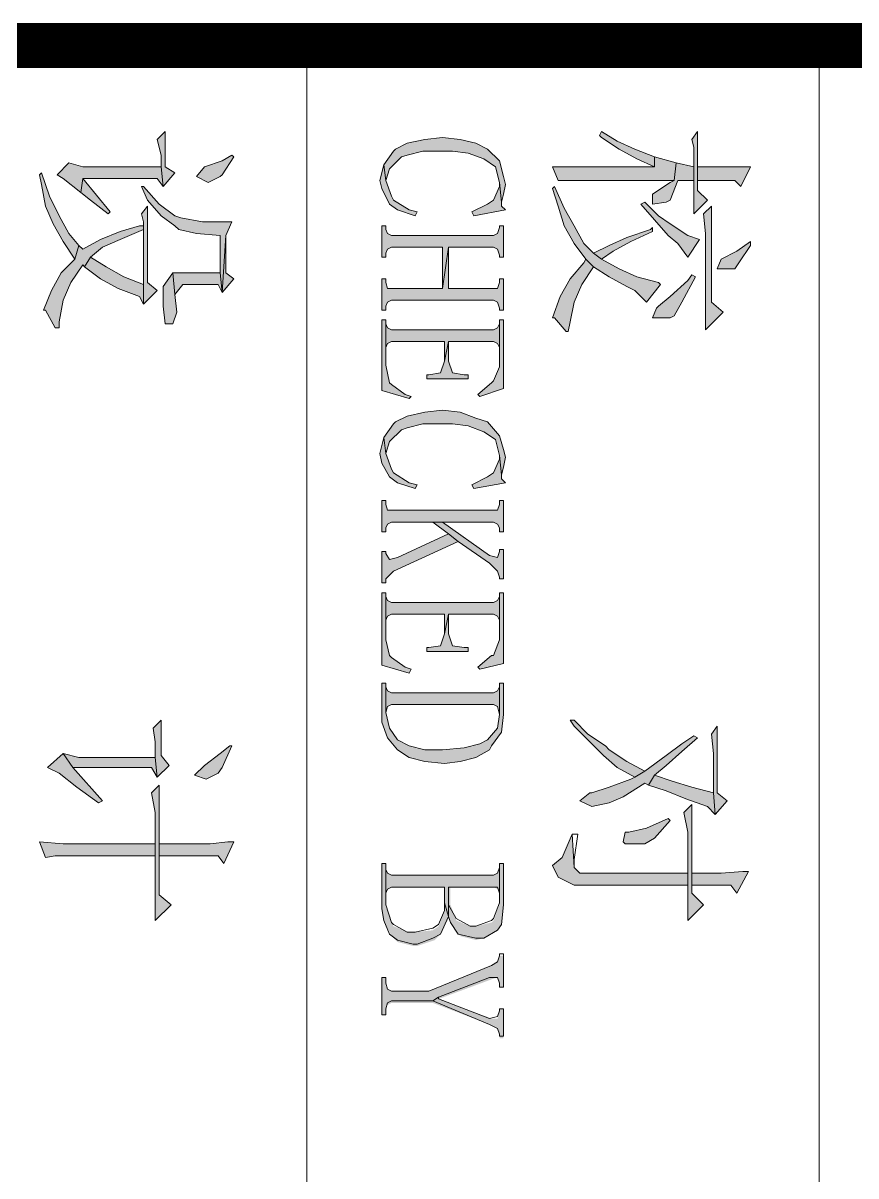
# Model space of a CAD drawing. Header units: millimetres. Extents: x 53009415 to 54059915, y 20499171 to 20796171.
# Drawn here: x 53892701 to 53899202, y 20525350 to 20534346 of the extents above; entities that cross this region are included whole.
import ezdxf

# ---------------------------------------------------------------- set-up
doc = ezdxf.new("R2010")
doc.units = ezdxf.units.MM
doc.header["$LTSCALE"] = 1000
doc.layers.add('PUB_TITLE', color=7, linetype='Continuous', lineweight=20)

# ---------------------------------------------------------------- blocks, each defined once
blk = doc.blocks.new('2015AACI_TQ_A2')
at = {"layer": 'PUB_TITLE'}
h = blk.add_hatch(color=256, dxfattribs=at)
h.dxf.hatch_style = 1
h.paths.add_polyline_path([(-5758.6, 8625.5), (-5773.9, 8610.2), (-5789.2, 8610.2), (-5810.7, 8610.2), (-5865.8, 8610.2), (-5853.5, 8601), (-5841.3, 8604), (-5810.7, 8604), (-5789.2, 8604), (-5737.1, 8604)])
h.paths.add_polyline_path([(-5789.2, 8668.4), (-5780, 8677.5), (-5810.7, 8692.9), (-5810.7, 8674.5), (-5810.7, 8640.8), (-5810.7, 8610.2), (-5789.2, 8610.2)])
h.paths.add_polyline_path([(-5789.2, 8604), (-5810.7, 8604), (-5816.8, 8576.5), (-5789.2, 8573.4), (-5786.2, 8567.3), (-5767.8, 8539.7), (-5752.5, 8539.7), (-5755.5, 8561.2), (-5758.6, 8567.3), (-5789.2, 8579.5)])
h.paths.add_polyline_path([(-5789.2, 8573.4), (-5816.8, 8576.5), (-5826, 8542.8), (-5810.7, 8542.8), (-5810.7, 8509.1), (-5810.7, 8478.5), (-5810.7, 8444.8), (-5810.7, 8414.1), (-5810.7, 8383.5), (-5789.2, 8392.7), (-5789.2, 8429.5), (-5789.2, 8454)])
h.paths.add_polyline_path([(-5810.7, 8542.8), (-5826, 8542.8), (-5838.2, 8512.2), (-5850.5, 8484.6), (-5865.8, 8460.1), (-5859.7, 8457), (-5856.6, 8460.1), (-5838.2, 8487.6), (-5822.9, 8515.2)])
h.paths.add_polyline_path([(-5669.8, 8594.8), (-5697.3, 8613.2), (-5703.5, 8594.8), (-5721.8, 8567.3), (-5734.1, 8548.9), (-5755.5, 8527.5), (-5752.5, 8521.3), (-5728, 8542.8), (-5703.5, 8564.2), (-5691.2, 8579.5)])
h.paths.add_polyline_path([(-5651.4, 8668.4), (-5660.6, 8674.5), (-5688.1, 8692.9), (-5694.3, 8692.9), (-5679, 8671.4), (-5666.7, 8646.9), (-5651.4, 8640.8)])
h.paths.add_polyline_path([(-5584, 8650), (-5599.3, 8631.6), (-5749.4, 8631.6), (-5737.1, 8619.3), (-5706.5, 8622.4), (-5556.4, 8622.4)])
h.paths.add_polyline_path([(-5599.3, 8585.7), (-5639.1, 8607.1), (-5642.2, 8601), (-5633, 8594.8), (-5608.5, 8567.3), (-5593.2, 8548.9), (-5590.1, 8545.8), (-5574.8, 8539.7), (-5574.8, 8567.3), (-5577.9, 8573.4)])
h.paths.add_polyline_path([(-5599.3, 8530.5), (-5626.9, 8552), (-5630, 8548.9), (-5639.1, 8515.2), (-5651.4, 8487.6), (-5666.7, 8460.1), (-5675.9, 8447.8), (-5691.2, 8432.5), (-5718.8, 8417.2), (-5746.3, 8401.9), (-5780, 8386.6), (-5777, 8383.5), (-5749.4, 8392.7), (-5718.8, 8401.9), (-5691.2, 8417.2), (-5666.7, 8435.6), (-5654.5, 8447.8), (-5639.1, 8472.3), (-5623.8, 8499.9), (-5617.7, 8512.2)])
h.paths.add_polyline_path([(-5694.3, 8506), (-5709.6, 8539.7), (-5715.7, 8539.7), (-5712.6, 8536.7), (-5700.4, 8499.9), (-5688.1, 8472.3), (-5675.9, 8447.8), (-5666.7, 8460.1), (-5679, 8478.5)], flags=17)
h.paths.add_polyline_path([(-5626.9, 8429.5), (-5654.5, 8447.8), (-5666.7, 8435.6), (-5660.6, 8432.5), (-5636.1, 8411.1), (-5608.5, 8395.8), (-5574.8, 8383.5), (-5574.8, 8386.6), (-5553.4, 8405), (-5553.4, 8408), (-5568.7, 8411.1), (-5599.3, 8417.2)])
h = blk.add_hatch(color=256, dxfattribs=at)
h.dxf.hatch_style = 1
h.paths.add_polyline_path([(-4821.4, 8656.1), (-4833.6, 8640.8), (-4937.8, 8640.8), (-4925.5, 8631.6), (-4894.9, 8634.7), (-4833.6, 8634.7), (-4799.9, 8637.7)])
h.paths.add_polyline_path([(-4812.2, 8625.5), (-4799.9, 8637.7), (-4833.6, 8634.7), (-4842.8, 8601), (-4852, 8570.3), (-4861.2, 8542.8), (-4845.9, 8533.6), (-4836.7, 8561.2), (-4824.4, 8591.8)])
h.paths.add_polyline_path([(-4876.5, 8561.2), (-4898, 8585.7), (-4919.4, 8610.2), (-4922.5, 8604), (-4910.2, 8585.7), (-4891.8, 8561.2), (-4867.3, 8527.5), (-4858.1, 8512.2), (-4855.1, 8506), (-4842.8, 8472.3), (-4833.6, 8444.8), (-4833.6, 8441.7), (-4821.4, 8426.4), (-4812.2, 8444.8), (-4818.3, 8472.3), (-4827.5, 8493.8), (-4848.9, 8527.5), (-4845.9, 8533.6), (-4861.2, 8542.8)])
h.paths.add_polyline_path([(-4867.3, 8527.5), (-4882.6, 8499.9), (-4901, 8472.3), (-4907.1, 8466.2), (-4925.5, 8438.6), (-4947, 8417.2), (-4947, 8411.1), (-4937.8, 8417.2), (-4913.3, 8441.7), (-4891.8, 8463.1), (-4873.5, 8484.6), (-4858.1, 8512.2)])
h.paths.add_polyline_path([(-4659.1, 8619.3), (-4677.4, 8601), (-4689.7, 8601), (-4708.1, 8601), (-4815.3, 8601), (-4803, 8588.7), (-4772.4, 8594.8), (-4708.1, 8594.8), (-4689.7, 8594.8), (-4634.6, 8594.8)])
h.paths.add_polyline_path([(-4689.7, 8662.2), (-4677.4, 8671.4), (-4711.1, 8689.8), (-4711.1, 8680.6), (-4708.1, 8646.9), (-4708.1, 8601), (-4689.7, 8601)])
h.paths.add_polyline_path([(-4689.7, 8594.8), (-4708.1, 8594.8), (-4708.1, 8426.4), (-4717.3, 8417.2), (-4769.3, 8414.1), (-4732.6, 8398.8), (-4720.3, 8383.5), (-4701.9, 8392.7), (-4689.7, 8417.2)])
h.paths.add_polyline_path([(-4763.2, 8542.8), (-4790.8, 8567.3), (-4793.8, 8564.2), (-4778.5, 8530.5), (-4772.4, 8503), (-4772.4, 8496.8), (-4757.1, 8493.8), (-4754, 8496.8), (-4754, 8527.5)])
h = blk.add_hatch(color=256, dxfattribs=at)
h.dxf.hatch_style = 1
h.paths.add_polyline_path([(-5743.3, 8310), (-5749.4, 8303.9), (-5755.5, 8303.9), (-5786.2, 8300.8), (-5780, 8300.8), (-5758.6, 8291.6), (-5752.5, 8282.4), (-5740.2, 8257.9), (-5734.1, 8261)])
h.paths.add_polyline_path([(-5755.5, 8303.9), (-5767.8, 8306.9), (-5783.1, 8310), (-5795.3, 8306.9), (-5819.8, 8300.8), (-5838.2, 8282.4), (-5847.4, 8264.1), (-5853.5, 8239.6), (-5856.6, 8212), (-5853.5, 8184.4), (-5847.4, 8156.9), (-5838.2, 8138.5), (-5835.2, 8135.4), (-5813.7, 8120.1), (-5789.2, 8123.2), (-5807.6, 8129.3), (-5826, 8147.7), (-5829, 8156.9), (-5835.2, 8181.4), (-5835.2, 8212), (-5835.2, 8227.3), (-5832.1, 8251.8), (-5822.9, 8276.3), (-5810.7, 8294.7), (-5786.2, 8300.8)])
h.paths.add_polyline_path([(-5743.3, 8141.6), (-5734.1, 8169.1), (-5740.2, 8172.2), (-5743.3, 8159.9), (-5758.6, 8135.4), (-5764.7, 8132.4), (-5789.2, 8123.2), (-5813.7, 8120.1), (-5789.2, 8114), (-5777, 8117.1), (-5752.5, 8129.3)])
h.paths.add_polyline_path([(-5685.1, 8212), (-5620.8, 8212), (-5685.1, 8221.2), (-5685.1, 8291.6), (-5682, 8297.8), (-5672.8, 8300.8), (-5669.8, 8300.8), (-5669.8, 8306.9), (-5718.8, 8306.9), (-5718.8, 8300.8), (-5715.7, 8300.8), (-5706.5, 8297.8), (-5703.5, 8291.6), (-5703.5, 8132.4), (-5706.5, 8126.2), (-5712.6, 8123.2), (-5718.8, 8123.2), (-5718.8, 8117.1), (-5669.8, 8117.1), (-5669.8, 8123.2), (-5675.9, 8123.2), (-5682, 8126.2), (-5685.1, 8132.4)])
h.paths.add_polyline_path([(-5602.4, 8291.6), (-5599.3, 8297.8), (-5590.1, 8300.8), (-5587.1, 8300.8), (-5587.1, 8306.9), (-5636.1, 8306.9), (-5636.1, 8300.8), (-5630, 8300.8), (-5620.8, 8297.8), (-5620.8, 8291.6), (-5620.8, 8221.2), (-5685.1, 8221.2), (-5620.8, 8212), (-5620.8, 8132.4), (-5620.8, 8126.2), (-5630, 8123.2), (-5636.1, 8123.2), (-5636.1, 8117.1), (-5587.1, 8117.1), (-5587.1, 8123.2), (-5593.2, 8123.2), (-5599.3, 8126.2), (-5602.4, 8132.4)])
h.paths.add_polyline_path([(-5538.1, 8215.1), (-5507.4, 8215.1), (-5538.1, 8221.2), (-5538.1, 8291.6), (-5535, 8297.8), (-5528.9, 8300.8), (-5565.6, 8300.8), (-5559.5, 8297.8), (-5556.4, 8291.6), (-5556.4, 8132.4), (-5559.5, 8126.2), (-5565.6, 8123.2), (-5528.9, 8123.2), (-5535, 8126.2), (-5538.1, 8132.4)])
h.paths.add_polyline_path([(-5479.9, 8251.8), (-5486, 8251.8), (-5486, 8245.7), (-5489.1, 8227.3), (-5507.4, 8221.2), (-5538.1, 8221.2), (-5507.4, 8215.1), (-5489.1, 8208.9), (-5486, 8190.6), (-5486, 8187.5), (-5479.9, 8187.5)])
h.paths.add_polyline_path([(-5464.6, 8306.9), (-5571.8, 8306.9), (-5571.8, 8300.8), (-5565.6, 8300.8), (-5498.3, 8300.8), (-5476.8, 8291.6), (-5473.8, 8288.6), (-5455.4, 8267.1), (-5452.3, 8270.2)])
h.paths.add_polyline_path([(-5449.2, 8159.9), (-5452.3, 8163), (-5455.4, 8153.8), (-5470.7, 8132.4), (-5473.8, 8129.3), (-5501.3, 8123.2), (-5528.9, 8123.2), (-5565.6, 8123.2), (-5571.8, 8123.2), (-5571.8, 8117.1), (-5461.5, 8117.1)])
h.paths.add_polyline_path([(-5409.4, 8212), (-5409.4, 8227.3), (-5406.4, 8251.8), (-5397.2, 8276.3), (-5384.9, 8294.7), (-5360.4, 8300.8), (-5329.8, 8303.9), (-5342.1, 8306.9), (-5357.4, 8310), (-5369.6, 8306.9), (-5391.1, 8300.8), (-5412.5, 8282.4), (-5418.6, 8264.1), (-5427.8, 8239.6), (-5430.9, 8212), (-5427.8, 8184.4), (-5421.7, 8156.9), (-5412.5, 8138.5), (-5409.4, 8135.4), (-5388, 8120.1), (-5363.5, 8123.2), (-5381.9, 8129.3), (-5400.2, 8147.7), (-5403.3, 8156.9), (-5409.4, 8181.4)])
h.paths.add_polyline_path([(-5317.6, 8310), (-5323.7, 8303.9), (-5329.8, 8303.9), (-5360.4, 8300.8), (-5354.3, 8300.8), (-5332.9, 8291.6), (-5326.7, 8282.4), (-5314.5, 8257.9), (-5308.4, 8261)])
h.paths.add_polyline_path([(-5317.6, 8141.6), (-5308.4, 8169.1), (-5314.5, 8172.2), (-5317.6, 8159.9), (-5332.9, 8135.4), (-5339, 8132.4), (-5363.5, 8123.2), (-5388, 8120.1), (-5363.5, 8114), (-5348.2, 8117.1), (-5326.7, 8129.3)])
h.paths.add_polyline_path([(-5256.3, 8291.6), (-5253.2, 8297.8), (-5247.1, 8300.8), (-5241, 8300.8), (-5241, 8306.9), (-5290, 8306.9), (-5290, 8300.8), (-5283.9, 8300.8), (-5274.7, 8297.8), (-5274.7, 8291.6), (-5274.7, 8132.4), (-5274.7, 8126.2), (-5283.9, 8123.2), (-5290, 8123.2), (-5290, 8117.1), (-5241, 8117.1), (-5241, 8123.2), (-5247.1, 8123.2), (-5253.2, 8126.2), (-5256.3, 8132.4), (-5256.3, 8196.7), (-5256.3, 8212)])
h.paths.add_polyline_path([(-5225.7, 8236.5), (-5192, 8285.5), (-5179.7, 8297.8), (-5170.5, 8300.8), (-5167.5, 8300.8), (-5167.5, 8306.9), (-5213.4, 8306.9), (-5213.4, 8300.8), (-5210.4, 8300.8), (-5201.2, 8297.8), (-5204.2, 8285.5), (-5256.3, 8212), (-5256.3, 8196.7), (-5237.9, 8221.2)])
h.paths.add_polyline_path([(-5225.7, 8236.5), (-5237.9, 8221.2), (-5201.2, 8141.6), (-5198.1, 8129.3), (-5207.3, 8123.2), (-5210.4, 8123.2), (-5210.4, 8117.1), (-5161.4, 8117.1), (-5161.4, 8123.2), (-5167.5, 8123.2), (-5170.5, 8126.2), (-5179.7, 8135.4)])
h.paths.add_polyline_path([(-5112.3, 8291.6), (-5109.3, 8297.8), (-5103.2, 8300.8), (-5139.9, 8300.8), (-5133.8, 8297.8), (-5130.7, 8291.6), (-5130.7, 8132.4), (-5133.8, 8126.2), (-5139.9, 8123.2), (-5103.2, 8123.2), (-5109.3, 8126.2), (-5112.3, 8132.4), (-5112.3, 8215.1), (-5081.7, 8215.1), (-5112.3, 8221.2)])
h.paths.add_polyline_path([(-5035.8, 8306.9), (-5146, 8306.9), (-5146, 8300.8), (-5139.9, 8300.8), (-5072.5, 8300.8), (-5048, 8291.6), (-5048, 8288.6), (-5029.7, 8267.1), (-5026.6, 8270.2)])
h.paths.add_polyline_path([(-5054.2, 8251.8), (-5060.3, 8251.8), (-5060.3, 8245.7), (-5063.3, 8227.3), (-5081.7, 8221.2), (-5112.3, 8221.2), (-5081.7, 8215.1), (-5063.3, 8208.9), (-5060.3, 8190.6), (-5060.3, 8187.5), (-5054.2, 8187.5)])
h.paths.add_polyline_path([(-5020.5, 8159.9), (-5026.6, 8163), (-5029.7, 8153.8), (-5045, 8132.4), (-5048, 8129.3), (-5072.5, 8123.2), (-5103.2, 8123.2), (-5139.9, 8123.2), (-5146, 8123.2), (-5146, 8117.1), (-5032.7, 8117.1)])
h = blk.add_hatch(color=256, dxfattribs=at)
h.dxf.hatch_style = 1
h.paths.add_polyline_path([(-4971.5, 8291.6), (-4968.4, 8297.8), (-4956.1, 8300.8), (-4999, 8300.8), (-4992.9, 8297.8), (-4989.8, 8291.6), (-4989.8, 8132.4), (-4992.9, 8126.2), (-4999, 8123.2), (-4959.2, 8123.2), (-4968.4, 8126.2), (-4971.5, 8132.4)], flags=17)
h.paths.add_polyline_path([(-4882.6, 8239.6), (-4888.8, 8264.1), (-4901, 8285.5), (-4907.1, 8288.6), (-4928.6, 8303.9), (-4956.1, 8306.9), (-5005.1, 8306.9), (-5005.1, 8300.8), (-4999, 8300.8), (-4956.1, 8300.8), (-4934.7, 8297.8), (-4916.3, 8282.4), (-4910.2, 8270.2), (-4904.1, 8245.7), (-4901, 8212), (-4901, 8184.4), (-4907.1, 8159.9), (-4916.3, 8141.6), (-4934.7, 8129.3), (-4959.2, 8123.2), (-4999, 8123.2), (-5005.1, 8123.2), (-5005.1, 8117.1), (-4959.2, 8117.1), (-4943.9, 8117.1), (-4919.4, 8126.2), (-4901, 8141.6), (-4888.8, 8159.9), (-4882.6, 8184.4), (-4879.6, 8215.1)])
h = blk.add_hatch(color=256, dxfattribs=at)
h.dxf.hatch_style = 1
h.paths.add_polyline_path([(-4686.6, 8215.1), (-4662.1, 8215.1), (-4637.6, 8221.2), (-4686.6, 8224.3), (-4686.6, 8291.7), (-4683.6, 8297.8), (-4677.4, 8300.9), (-4714.2, 8300.9), (-4708.1, 8297.8), (-4705, 8291.7), (-4705, 8132.4), (-4708.1, 8126.3), (-4714.2, 8123.2), (-4677.4, 8123.2), (-4683.6, 8126.3), (-4686.6, 8132.4)])
h.paths.add_polyline_path([(-4603.9, 8264.1), (-4607, 8276.4), (-4619.2, 8297.8), (-4628.4, 8303.9), (-4659.1, 8307), (-4723.4, 8307), (-4723.4, 8300.9), (-4714.2, 8300.9), (-4662.1, 8300.9), (-4659.1, 8300.9), (-4634.6, 8291.7), (-4631.5, 8288.6), (-4625.4, 8264.1), (-4625.4, 8254.9), (-4634.6, 8233.5), (-4659.1, 8224.3), (-4686.6, 8224.3), (-4637.6, 8221.2), (-4631.5, 8224.3), (-4610.1, 8239.6)])
h.paths.add_polyline_path([(-4603.9, 8199.8), (-4613.1, 8209), (-4637.6, 8221.2), (-4662.1, 8215.1), (-4649.9, 8215.1), (-4625.4, 8205.9), (-4619.2, 8196.7), (-4616.2, 8169.2), (-4616.2, 8160), (-4625.4, 8135.5), (-4631.5, 8132.4), (-4656, 8123.2), (-4677.4, 8123.2), (-4714.2, 8123.2), (-4723.4, 8123.2), (-4723.4, 8117.1), (-4652.9, 8117.1), (-4634.6, 8120.2), (-4610.1, 8132.4), (-4600.9, 8141.6), (-4594.7, 8166.1), (-4594.7, 8172.2)])
h.paths.add_polyline_path([(-4542.7, 8288.6), (-4545.7, 8297.8), (-4536.5, 8300.9), (-4530.4, 8300.9), (-4530.4, 8307), (-4579.4, 8307), (-4579.4, 8300.9), (-4576.4, 8300.9), (-4570.2, 8297.8), (-4564.1, 8288.6), (-4524.3, 8190.6), (-4524.3, 8132.4), (-4527.4, 8126.3), (-4533.5, 8123.2), (-4545.7, 8123.2), (-4545.7, 8117.1), (-4487.5, 8117.1), (-4487.5, 8123.2), (-4496.7, 8123.2), (-4502.9, 8126.3), (-4505.9, 8132.4), (-4505.9, 8196.7), (-4512, 8205.9)])
h.paths.add_polyline_path([(-4472.2, 8285.6), (-4466.1, 8297.8), (-4453.9, 8300.9), (-4450.8, 8300.9), (-4450.8, 8307), (-4496.7, 8307), (-4496.7, 8300.9), (-4493.7, 8300.9), (-4481.4, 8297.8), (-4481.4, 8288.6), (-4512, 8205.9), (-4505.9, 8196.7)])
h = blk.add_hatch(color=256, dxfattribs=at)
h.dxf.hatch_style = 1
h.paths.add_polyline_path([(-5795.3, 7864.7), (-5798.4, 7867.7), (-5826, 7886.1), (-5829, 7883), (-5819.8, 7867.7), (-5810.7, 7840.2), (-5795.3, 7827.9), (-5786.2, 7846.3)])
h.paths.add_polyline_path([(-5801.5, 7794.2), (-5810.7, 7778.9), (-5865.8, 7778.9), (-5853.5, 7766.7), (-5829, 7772.8), (-5810.7, 7772.8), (-5780, 7775.8)])
h.paths.add_polyline_path([(-5792.3, 7766.7), (-5780, 7775.8), (-5810.7, 7772.8), (-5810.7, 7650.3), (-5816.8, 7628.8), (-5798.4, 7610.5), (-5792.3, 7619.6), (-5770.8, 7647.2), (-5792.3, 7650.3)])
h.paths.add_polyline_path([(-5737.1, 7690.1), (-5740.2, 7693.2), (-5792.3, 7650.3), (-5770.8, 7647.2), (-5758.6, 7662.5)])
h.paths.add_polyline_path([(-5706.5, 7827.9), (-5703.5, 7864.7), (-5645.3, 7864.7), (-5614.6, 7867.7), (-5703.5, 7873.9), (-5724.9, 7883), (-5724.9, 7876.9), (-5724.9, 7846.3), (-5724.9, 7837.1), (-5731, 7803.4), (-5734.1, 7794.2), (-5752.5, 7769.7), (-5780, 7745.2), (-5780, 7742.2), (-5758.6, 7751.3), (-5734.1, 7772.8), (-5718.8, 7794.2), (-5712.6, 7800.4)])
h.paths.add_polyline_path([(-5626.9, 7861.6), (-5614.6, 7867.7), (-5645.3, 7864.7), (-5645.3, 7797.3), (-5645.3, 7791.2), (-5611.6, 7794.2), (-5626.9, 7806.5)])
h.paths.add_polyline_path([(-5636.1, 7886.1), (-5645.3, 7873.9), (-5703.5, 7873.9), (-5614.6, 7867.7)])
h.paths.add_polyline_path([(-5565.6, 7791.2), (-5584, 7797.3), (-5611.6, 7794.2), (-5645.3, 7791.2), (-5623.8, 7775.8), (-5602.4, 7775.8), (-5593.2, 7775.8), (-5565.6, 7778.9)])
h.paths.add_polyline_path([(-5617.7, 7766.7), (-5630, 7751.3), (-5749.4, 7751.3), (-5737.1, 7742.2), (-5724.9, 7745.2), (-5718.8, 7745.2), (-5712.6, 7745.2), (-5626.9, 7745.2), (-5596.3, 7745.2)])
h.paths.add_polyline_path([(-5608.5, 7739.1), (-5596.3, 7745.2), (-5626.9, 7745.2), (-5639.1, 7714.6), (-5654.5, 7687), (-5669.8, 7662.5), (-5654.5, 7653.3), (-5636.1, 7677.8), (-5620.8, 7705.4)], flags=17)
h.paths.add_polyline_path([(-5697.3, 7708.5), (-5712.6, 7745.2), (-5718.8, 7745.2), (-5718.8, 7739.1), (-5709.6, 7708.5), (-5697.3, 7677.8), (-5682, 7650.3), (-5688.1, 7644.1), (-5666.7, 7638), (-5645.3, 7616.6), (-5617.7, 7601.3), (-5587.1, 7589), (-5587.1, 7592.1), (-5559.5, 7607.4), (-5559.5, 7613.5), (-5568.7, 7613.5), (-5602.4, 7619.6), (-5630, 7631.9), (-5657.5, 7650.3), (-5654.5, 7653.3), (-5669.8, 7662.5), (-5685.1, 7680.9)])
h.paths.add_polyline_path([(-5666.7, 7638), (-5688.1, 7644.1), (-5706.5, 7628.8), (-5734.1, 7613.5), (-5764.7, 7598.2), (-5801.5, 7586), (-5798.4, 7582.9), (-5783.1, 7586), (-5749.4, 7592.1), (-5721.8, 7604.3), (-5694.3, 7619.6)])
h = blk.add_hatch(color=256, dxfattribs=at)
h.dxf.hatch_style = 1
h.paths.add_polyline_path([(-4864.3, 7861.6), (-4873.5, 7867.7), (-4907.1, 7883), (-4907.1, 7880), (-4894.9, 7864.7), (-4876.5, 7840.2), (-4861.2, 7824.9), (-4855.1, 7843.2)])
h.paths.add_polyline_path([(-4876.5, 7785), (-4891.8, 7772.8), (-4947, 7772.8), (-4934.7, 7760.5), (-4913.3, 7763.6), (-4888.8, 7763.6), (-4858.1, 7766.7)])
h.paths.add_polyline_path([(-4873.5, 7757.5), (-4858.1, 7766.7), (-4888.8, 7763.6), (-4888.8, 7644.1), (-4894.9, 7619.6), (-4873.5, 7635)])
h.paths.add_polyline_path([(-4842.8, 7641.1), (-4818.3, 7674.8), (-4821.4, 7680.9), (-4873.5, 7635), (-4894.9, 7619.6), (-4873.5, 7595.1), (-4864.3, 7613.5)])
h.paths.add_polyline_path([(-4659.1, 7788.1), (-4674.4, 7769.7), (-4735.6, 7769.7), (-4754, 7769.7), (-4845.9, 7769.7), (-4833.6, 7757.5), (-4803, 7763.6), (-4754, 7763.6), (-4735.6, 7763.6), (-4634.6, 7763.6)])
h.paths.add_polyline_path([(-4735.6, 7861.6), (-4723.4, 7870.8), (-4757.1, 7886.1), (-4757.1, 7876.9), (-4754, 7849.4), (-4754, 7815.7), (-4754, 7769.7), (-4735.6, 7769.7)])
h.paths.add_polyline_path([(-4735.6, 7763.6), (-4754, 7763.6), (-4754, 7644.1), (-4754, 7619.6), (-4757.1, 7582.9), (-4732.6, 7592.1), (-4735.6, 7607.4), (-4735.6, 7641.1)])
for p, q in [((-6000, 8800), (0, 8800)), ((-6000, 8000), (0, 8000))]:
    blk.add_line(p, q, dxfattribs=at)
at = {"layer": 'PUB_TITLE', "const_width": 70}
blk.add_lwpolyline([(-6000, 40000), (-6000, 0)], dxfattribs=at)
at = {"layer": 'PUB_TITLE'}
blk.add_lwpolyline([(-6000, 0), (0, 0), (0, 40000), (-6000, 40000)], close=True, dxfattribs=at)
at = {"layer": 'PUB_TITLE', "lineweight": 0}
for points in [[(-5810.7, 8692.9), (-5810.7, 8674.5), (-5810.7, 8640.8), (-5810.7, 8610.2), (-5789.2, 8610.2), (-5789.2, 8668.4), (-5780, 8677.5)], [(-5688.1, 8692.9), (-5694.3, 8692.9), (-5679, 8671.4), (-5666.7, 8646.9), (-5651.4, 8640.8), (-5651.4, 8668.4), (-5660.6, 8674.5)], [(-4711.1, 8689.8), (-4711.1, 8680.6), (-4708.1, 8646.9), (-4708.1, 8601), (-4689.7, 8601), (-4689.7, 8662.2), (-4677.4, 8671.4)], [(-4821.4, 8656.1), (-4833.6, 8640.8), (-4937.8, 8640.8), (-4925.5, 8631.6), (-4925.5, 8631.6), (-4894.9, 8634.7), (-4833.6, 8634.7), (-4799.9, 8637.7)], [(-5584, 8650), (-5599.3, 8631.6), (-5749.4, 8631.6), (-5737.1, 8619.3), (-5737.1, 8619.3), (-5706.5, 8622.4), (-5556.4, 8622.4)], [(-4799.9, 8637.7), (-4833.6, 8634.7), (-4842.8, 8601), (-4852, 8570.3), (-4861.2, 8542.8), (-4845.9, 8533.6), (-4836.7, 8561.2), (-4824.4, 8591.8), (-4812.2, 8625.5)], [(-5758.6, 8625.5), (-5773.9, 8610.2), (-5789.2, 8610.2), (-5810.7, 8610.2), (-5865.8, 8610.2), (-5853.5, 8601), (-5841.3, 8604), (-5810.7, 8604), (-5789.2, 8604), (-5737.1, 8604)], [(-4659.1, 8619.3), (-4677.4, 8601), (-4689.7, 8601), (-4708.1, 8601), (-4815.3, 8601), (-4803, 8588.7), (-4803, 8588.7), (-4772.4, 8594.8), (-4708.1, 8594.8), (-4689.7, 8594.8), (-4634.6, 8594.8)], [(-5789.2, 8604), (-5810.7, 8604), (-5816.8, 8576.5), (-5789.2, 8573.4), (-5786.2, 8567.3), (-5767.8, 8539.7), (-5752.5, 8539.7), (-5755.5, 8561.2), (-5758.6, 8567.3), (-5789.2, 8579.5)], [(-5697.3, 8613.2), (-5703.5, 8594.8), (-5721.8, 8567.3), (-5734.1, 8548.9), (-5755.5, 8527.5), (-5752.5, 8521.3), (-5752.5, 8521.3), (-5728, 8542.8), (-5703.5, 8564.2), (-5691.2, 8579.5), (-5669.8, 8594.8)], [(-5639.1, 8607.1), (-5642.2, 8601), (-5633, 8594.8), (-5608.5, 8567.3), (-5593.2, 8548.9), (-5590.1, 8545.8), (-5574.8, 8539.7), (-5574.8, 8567.3), (-5577.9, 8573.4), (-5599.3, 8585.7)], [(-4919.4, 8610.2), (-4922.5, 8604), (-4910.2, 8585.7), (-4891.8, 8561.2), (-4867.3, 8527.5), (-4867.3, 8527.5), (-4858.1, 8512.2), (-4855.1, 8506), (-4842.8, 8472.3), (-4833.6, 8444.8), (-4833.6, 8441.7), (-4821.4, 8426.4), (-4812.2, 8444.8), (-4818.3, 8472.3), (-4827.5, 8493.8), (-4848.9, 8527.5), (-4845.9, 8533.6), (-4861.2, 8542.8), (-4876.5, 8561.2), (-4898, 8585.7)], [(-4689.7, 8594.8), (-4708.1, 8594.8), (-4708.1, 8426.4), (-4717.3, 8417.2), (-4769.3, 8414.1), (-4732.6, 8398.8), (-4720.3, 8383.5), (-4701.9, 8392.7), (-4689.7, 8417.2)], [(-5816.8, 8576.5), (-5826, 8542.8), (-5810.7, 8542.8), (-5810.7, 8509.1), (-5810.7, 8478.5), (-5810.7, 8444.8), (-5810.7, 8414.1), (-5810.7, 8383.5), (-5789.2, 8392.7), (-5789.2, 8429.5), (-5789.2, 8454), (-5789.2, 8573.4)], [(-4790.8, 8567.3), (-4793.8, 8564.2), (-4793.8, 8564.2), (-4778.5, 8530.5), (-4772.4, 8503), (-4772.4, 8496.8), (-4757.1, 8493.8), (-4754, 8496.8), (-4754, 8527.5), (-4763.2, 8542.8)], [(-5626.9, 8552), (-5630, 8548.9), (-5639.1, 8515.2), (-5651.4, 8487.6), (-5666.7, 8460.1), (-5675.9, 8447.8), (-5691.2, 8432.5), (-5718.8, 8417.2), (-5746.3, 8401.9), (-5780, 8386.6), (-5777, 8383.5), (-5749.4, 8392.7), (-5718.8, 8401.9), (-5691.2, 8417.2), (-5666.7, 8435.6), (-5654.5, 8447.8), (-5639.1, 8472.3), (-5623.8, 8499.9), (-5617.7, 8512.2), (-5599.3, 8530.5)], [(-5826, 8542.8), (-5838.2, 8512.2), (-5850.5, 8484.6), (-5865.8, 8460.1), (-5859.7, 8457), (-5856.6, 8460.1), (-5838.2, 8487.6), (-5822.9, 8515.2), (-5810.7, 8542.8)], [(-5709.6, 8539.7), (-5715.7, 8539.7), (-5712.6, 8536.7), (-5700.4, 8499.9), (-5688.1, 8472.3), (-5675.9, 8447.8), (-5666.7, 8460.1), (-5679, 8478.5), (-5694.3, 8506)], [(-4867.3, 8527.5), (-4882.6, 8499.9), (-4901, 8472.3), (-4907.1, 8466.2), (-4925.5, 8438.6), (-4947, 8417.2), (-4947, 8411.1), (-4937.8, 8417.2), (-4913.3, 8441.7), (-4891.8, 8463.1), (-4873.5, 8484.6), (-4858.1, 8512.2)], [(-5654.5, 8447.8), (-5666.7, 8435.6), (-5660.6, 8432.5), (-5636.1, 8411.1), (-5608.5, 8395.8), (-5574.8, 8383.5), (-5574.8, 8386.6), (-5553.4, 8405), (-5553.4, 8408), (-5568.7, 8411.1), (-5599.3, 8417.2), (-5626.9, 8429.5)], [(-4769.3, 8423.3), (-4769.3, 8414.1), (-4717.3, 8417.2), (-4729.5, 8417.2)], [(-5783.1, 8310), (-5795.3, 8306.9), (-5819.8, 8300.8), (-5838.2, 8282.4), (-5847.4, 8264.1), (-5853.5, 8239.6), (-5856.6, 8212), (-5853.5, 8184.4), (-5847.4, 8156.9), (-5838.2, 8138.5), (-5835.2, 8135.4), (-5813.7, 8120.1), (-5789.2, 8123.2), (-5807.6, 8129.3), (-5826, 8147.7), (-5829, 8156.9), (-5835.2, 8181.4), (-5835.2, 8212), (-5835.2, 8227.3), (-5832.1, 8251.8), (-5822.9, 8276.3), (-5810.7, 8294.7), (-5786.2, 8300.8), (-5755.5, 8303.9), (-5767.8, 8306.9)], [(-5743.3, 8310), (-5749.4, 8303.9), (-5755.5, 8303.9), (-5786.2, 8300.8), (-5780, 8300.8), (-5758.6, 8291.6), (-5752.5, 8282.4), (-5740.2, 8257.9), (-5734.1, 8261)], [(-5669.8, 8306.9), (-5718.8, 8306.9), (-5718.8, 8300.8), (-5715.7, 8300.8), (-5706.5, 8297.8), (-5703.5, 8291.6), (-5703.5, 8132.4), (-5706.5, 8126.2), (-5712.6, 8123.2), (-5718.8, 8123.2), (-5718.8, 8117.1), (-5669.8, 8117.1), (-5669.8, 8123.2), (-5675.9, 8123.2), (-5682, 8126.2), (-5685.1, 8132.4), (-5685.1, 8212), (-5620.8, 8212), (-5685.1, 8221.2), (-5685.1, 8291.6), (-5682, 8297.8), (-5672.8, 8300.8), (-5669.8, 8300.8)], [(-5587.1, 8306.9), (-5636.1, 8306.9), (-5636.1, 8300.8), (-5630, 8300.8), (-5620.8, 8297.8), (-5620.8, 8291.6), (-5620.8, 8221.2), (-5685.1, 8221.2), (-5620.8, 8212), (-5620.8, 8132.4), (-5620.8, 8126.2), (-5630, 8123.2), (-5636.1, 8123.2), (-5636.1, 8117.1), (-5587.1, 8117.1), (-5587.1, 8123.2), (-5593.2, 8123.2), (-5599.3, 8126.2), (-5602.4, 8132.4), (-5602.4, 8291.6), (-5599.3, 8297.8), (-5590.1, 8300.8), (-5587.1, 8300.8)], [(-5464.6, 8306.9), (-5571.8, 8306.9), (-5571.8, 8300.8), (-5565.6, 8300.8), (-5498.3, 8300.8), (-5476.8, 8291.6), (-5473.8, 8288.6), (-5455.4, 8267.1), (-5452.3, 8270.2)], [(-5565.6, 8300.8), (-5559.5, 8297.8), (-5556.4, 8291.6), (-5556.4, 8132.4), (-5559.5, 8126.2), (-5565.6, 8123.2), (-5528.9, 8123.2), (-5535, 8126.2), (-5538.1, 8132.4), (-5538.1, 8215.1), (-5507.4, 8215.1), (-5538.1, 8221.2), (-5538.1, 8291.6), (-5535, 8297.8), (-5528.9, 8300.8), (-5498.3, 8300.8)], [(-5357.4, 8310), (-5369.6, 8306.9), (-5391.1, 8300.8), (-5412.5, 8282.4), (-5418.6, 8264.1), (-5427.8, 8239.6), (-5430.9, 8212), (-5427.8, 8184.4), (-5421.7, 8156.9), (-5412.5, 8138.5), (-5409.4, 8135.4), (-5388, 8120.1), (-5363.5, 8123.2), (-5381.9, 8129.3), (-5400.2, 8147.7), (-5403.3, 8156.9), (-5409.4, 8181.4), (-5409.4, 8212), (-5409.4, 8227.3), (-5406.4, 8251.8), (-5397.2, 8276.3), (-5384.9, 8294.7), (-5360.4, 8300.8), (-5329.8, 8303.9), (-5342.1, 8306.9)], [(-5317.6, 8310), (-5323.7, 8303.9), (-5329.8, 8303.9), (-5360.4, 8300.8), (-5354.3, 8300.8), (-5332.9, 8291.6), (-5326.7, 8282.4), (-5314.5, 8257.9), (-5308.4, 8261)], [(-5241, 8306.9), (-5290, 8306.9), (-5290, 8300.8), (-5283.9, 8300.8), (-5274.7, 8297.8), (-5274.7, 8291.6), (-5274.7, 8132.4), (-5274.7, 8126.2), (-5283.9, 8123.2), (-5290, 8123.2), (-5290, 8117.1), (-5241, 8117.1), (-5241, 8123.2), (-5247.1, 8123.2), (-5253.2, 8126.2), (-5256.3, 8132.4), (-5256.3, 8196.7), (-5256.3, 8212), (-5256.3, 8291.6), (-5253.2, 8297.8), (-5247.1, 8300.8), (-5241, 8300.8)], [(-5167.5, 8306.9), (-5213.4, 8306.9), (-5213.4, 8300.8), (-5210.4, 8300.8), (-5201.2, 8297.8), (-5204.2, 8285.5), (-5256.3, 8212), (-5256.3, 8196.7), (-5237.9, 8221.2), (-5225.7, 8236.5), (-5192, 8285.5), (-5179.7, 8297.8), (-5170.5, 8300.8), (-5167.5, 8300.8)], [(-5035.8, 8306.9), (-5146, 8306.9), (-5146, 8300.8), (-5139.9, 8300.8), (-5072.5, 8300.8), (-5048, 8291.6), (-5048, 8288.6), (-5029.7, 8267.1), (-5026.6, 8270.2)], [(-5139.9, 8300.8), (-5133.8, 8297.8), (-5130.7, 8291.6), (-5130.7, 8132.4), (-5133.8, 8126.2), (-5139.9, 8123.2), (-5103.2, 8123.2), (-5109.3, 8126.2), (-5112.3, 8132.4), (-5112.3, 8215.1), (-5081.7, 8215.1), (-5112.3, 8221.2), (-5112.3, 8291.6), (-5109.3, 8297.8), (-5103.2, 8300.8), (-5072.5, 8300.8)], [(-4956.1, 8306.9), (-5005.1, 8306.9), (-5005.1, 8300.8), (-4999, 8300.8), (-4956.1, 8300.8), (-4934.7, 8297.8), (-4916.3, 8282.4), (-4910.2, 8270.2), (-4904.1, 8245.7), (-4901, 8212), (-4901, 8184.4), (-4907.1, 8159.9), (-4916.3, 8141.6), (-4934.7, 8129.3), (-4959.2, 8123.2), (-4999, 8123.2), (-5005.1, 8123.2), (-5005.1, 8117.1), (-4959.2, 8117.1), (-4943.9, 8117.1), (-4919.4, 8126.2), (-4901, 8141.6), (-4888.8, 8159.9), (-4882.6, 8184.4), (-4879.6, 8215.1), (-4882.6, 8239.6), (-4888.8, 8264.1), (-4901, 8285.5), (-4907.1, 8288.6), (-4928.6, 8303.9)], [(-4999, 8300.8), (-4992.9, 8297.8), (-4989.8, 8291.6), (-4989.8, 8132.4), (-4992.9, 8126.2), (-4999, 8123.2), (-4959.2, 8123.2), (-4968.4, 8126.2), (-4971.5, 8132.4), (-4971.5, 8291.6), (-4968.4, 8297.8), (-4956.1, 8300.8)], [(-4659.1, 8306.9), (-4723.4, 8306.9), (-4723.4, 8300.8), (-4717.3, 8300.8), (-4665.2, 8300.8), (-4662.1, 8300.8), (-4637.6, 8291.6), (-4634.6, 8288.6), (-4625.4, 8264.1), (-4625.4, 8254.9), (-4637.6, 8233.4), (-4659.1, 8221.2), (-4686.6, 8221.2), (-4640.7, 8221.2), (-4631.5, 8224.3), (-4613.1, 8236.5), (-4607, 8264.1), (-4607, 8276.3), (-4619.2, 8297.8), (-4628.4, 8303.9)], [(-4717.3, 8300.8), (-4708.1, 8297.8), (-4705, 8291.6), (-4705, 8132.4), (-4708.1, 8126.2), (-4714.2, 8123.2), (-4677.4, 8123.2), (-4683.6, 8126.2), (-4686.6, 8132.4), (-4686.6, 8215.1), (-4662.1, 8215.1), (-4640.7, 8221.2), (-4686.6, 8221.2), (-4686.6, 8291.6), (-4686.6, 8297.8), (-4677.4, 8300.8), (-4665.2, 8300.8)], [(-4530.4, 8306.9), (-4582.5, 8306.9), (-4582.5, 8300.8), (-4579.4, 8300.8), (-4570.2, 8297.8), (-4564.1, 8288.6), (-4524.3, 8190.6), (-4524.3, 8132.4), (-4527.4, 8126.2), (-4536.5, 8123.2), (-4545.7, 8123.2), (-4545.7, 8117.1), (-4487.5, 8117.1), (-4487.5, 8123.2), (-4496.7, 8123.2), (-4505.9, 8126.2), (-4509, 8132.4), (-4509, 8196.7), (-4515.1, 8205.9), (-4545.7, 8285.5), (-4545.7, 8297.8), (-4536.5, 8300.8), (-4530.4, 8300.8)], [(-4453.9, 8306.9), (-4496.7, 8306.9), (-4496.7, 8300.8), (-4493.7, 8300.8), (-4484.5, 8297.8), (-4481.4, 8285.5), (-4512, 8205.9), (-4515.1, 8205.9), (-4509, 8196.7), (-4472.2, 8285.5), (-4466.1, 8297.8), (-4456.9, 8300.8), (-4453.9, 8300.8)], [(-5479.9, 8251.8), (-5486, 8251.8), (-5486, 8245.7), (-5489.1, 8227.3), (-5507.4, 8221.2), (-5538.1, 8221.2), (-5507.4, 8215.1), (-5489.1, 8208.9), (-5486, 8190.6), (-5486, 8187.5), (-5479.9, 8187.5)], [(-5054.2, 8251.8), (-5060.3, 8251.8), (-5060.3, 8245.7), (-5063.3, 8227.3), (-5081.7, 8221.2), (-5112.3, 8221.2), (-5081.7, 8215.1), (-5063.3, 8208.9), (-5060.3, 8190.6), (-5060.3, 8187.5), (-5054.2, 8187.5)], [(-5225.7, 8236.5), (-5237.9, 8221.2), (-5201.2, 8141.6), (-5198.1, 8129.3), (-5207.3, 8123.2), (-5210.4, 8123.2), (-5210.4, 8117.1), (-5161.4, 8117.1), (-5161.4, 8123.2), (-5167.5, 8123.2), (-5170.5, 8126.2), (-5179.7, 8135.4)], [(-4640.7, 8221.2), (-4662.1, 8215.1), (-4649.9, 8215.1), (-4628.4, 8205.9), (-4622.3, 8196.7), (-4616.2, 8169.1), (-4616.2, 8156.9), (-4628.4, 8135.4), (-4631.5, 8132.4), (-4659.1, 8123.2), (-4677.4, 8123.2), (-4714.2, 8123.2), (-4723.4, 8123.2), (-4723.4, 8117.1), (-4652.9, 8117.1), (-4634.6, 8120.1), (-4613.1, 8129.3), (-4603.9, 8141.6), (-4597.8, 8166.1), (-4597.8, 8172.2), (-4607, 8196.7), (-4613.1, 8208.9)], [(-5740.2, 8172.2), (-5743.3, 8159.9), (-5758.6, 8135.4), (-5764.7, 8132.4), (-5789.2, 8123.2), (-5813.7, 8120.1), (-5789.2, 8114), (-5777, 8117.1), (-5752.5, 8129.3), (-5743.3, 8141.6), (-5734.1, 8169.1)], [(-5314.5, 8172.2), (-5317.6, 8159.9), (-5332.9, 8135.4), (-5339, 8132.4), (-5363.5, 8123.2), (-5388, 8120.1), (-5363.5, 8114), (-5348.2, 8117.1), (-5326.7, 8129.3), (-5317.6, 8141.6), (-5308.4, 8169.1)], [(-5452.3, 8163), (-5455.4, 8153.8), (-5470.7, 8132.4), (-5473.8, 8129.3), (-5501.3, 8123.2), (-5528.9, 8123.2), (-5565.6, 8123.2), (-5571.8, 8123.2), (-5571.8, 8117.1), (-5461.5, 8117.1), (-5449.2, 8159.9)], [(-5026.6, 8163), (-5029.7, 8153.8), (-5045, 8132.4), (-5048, 8129.3), (-5072.5, 8123.2), (-5103.2, 8123.2), (-5139.9, 8123.2), (-5146, 8123.2), (-5146, 8117.1), (-5032.7, 8117.1), (-5020.5, 8159.9)], [(-5826, 7886.1), (-5829, 7883), (-5819.8, 7867.7), (-5810.7, 7840.2), (-5795.3, 7827.9), (-5786.2, 7846.3), (-5795.3, 7864.7), (-5798.4, 7867.7)], [(-5724.9, 7883), (-5724.9, 7876.9), (-5724.9, 7846.3), (-5724.9, 7837.1), (-5731, 7803.4), (-5734.1, 7794.2), (-5752.5, 7769.7), (-5780, 7745.2), (-5780, 7742.2), (-5758.6, 7751.3), (-5734.1, 7772.8), (-5718.8, 7794.2), (-5712.6, 7800.4), (-5706.5, 7827.9), (-5703.5, 7864.7), (-5645.3, 7864.7), (-5614.6, 7867.7), (-5703.5, 7873.9)], [(-5636.1, 7886.1), (-5645.3, 7873.9), (-5703.5, 7873.9), (-5614.6, 7867.7)], [(-4907.1, 7883), (-4907.1, 7880), (-4894.9, 7864.7), (-4876.5, 7840.2), (-4861.2, 7824.9), (-4855.1, 7843.2), (-4864.3, 7861.6), (-4873.5, 7867.7)], [(-4757.1, 7886.1), (-4757.1, 7876.9), (-4754, 7849.4), (-4754, 7815.7), (-4754, 7769.7), (-4735.6, 7769.7), (-4735.6, 7861.6), (-4723.4, 7870.8)], [(-5614.6, 7867.7), (-5645.3, 7864.7), (-5645.3, 7797.3), (-5645.3, 7791.2), (-5611.6, 7794.2), (-5626.9, 7806.5), (-5626.9, 7861.6)], [(-5801.5, 7794.2), (-5810.7, 7778.9), (-5865.8, 7778.9), (-5853.5, 7766.7), (-5829, 7772.8), (-5810.7, 7772.8), (-5780, 7775.8)], [(-5584, 7797.3), (-5611.6, 7794.2), (-5645.3, 7791.2), (-5623.8, 7775.8), (-5602.4, 7775.8), (-5593.2, 7775.8), (-5565.6, 7778.9), (-5565.6, 7791.2)], [(-5780, 7775.8), (-5810.7, 7772.8), (-5810.7, 7650.3), (-5816.8, 7628.8), (-5798.4, 7610.5), (-5792.3, 7619.6), (-5770.8, 7647.2), (-5792.3, 7650.3), (-5792.3, 7766.7)], [(-4876.5, 7785), (-4891.8, 7772.8), (-4947, 7772.8), (-4934.7, 7760.5), (-4913.3, 7763.6), (-4888.8, 7763.6), (-4858.1, 7766.7)], [(-4659.1, 7788.1), (-4674.4, 7769.7), (-4735.6, 7769.7), (-4754, 7769.7), (-4845.9, 7769.7), (-4833.6, 7757.5), (-4803, 7763.6), (-4754, 7763.6), (-4735.6, 7763.6), (-4634.6, 7763.6)], [(-5617.7, 7766.7), (-5630, 7751.3), (-5749.4, 7751.3), (-5737.1, 7742.2), (-5724.9, 7745.2), (-5718.8, 7745.2), (-5712.6, 7745.2), (-5626.9, 7745.2), (-5596.3, 7745.2)], [(-4858.1, 7766.7), (-4888.8, 7763.6), (-4888.8, 7644.1), (-4894.9, 7619.6), (-4873.5, 7635), (-4873.5, 7757.5)], [(-4735.6, 7763.6), (-4754, 7763.6), (-4754, 7644.1), (-4754, 7619.6), (-4757.1, 7582.9), (-4732.6, 7592.1), (-4735.6, 7607.4), (-4735.6, 7641.1)], [(-5712.6, 7745.2), (-5718.8, 7745.2), (-5718.8, 7739.1), (-5709.6, 7708.5), (-5697.3, 7677.8), (-5682, 7650.3), (-5688.1, 7644.1), (-5666.7, 7638), (-5645.3, 7616.6), (-5617.7, 7601.3), (-5587.1, 7589), (-5587.1, 7592.1), (-5559.5, 7607.4), (-5559.5, 7613.5), (-5568.7, 7613.5), (-5602.4, 7619.6), (-5630, 7631.9), (-5657.5, 7650.3), (-5654.5, 7653.3), (-5669.8, 7662.5), (-5685.1, 7680.9), (-5697.3, 7708.5)], [(-5596.3, 7745.2), (-5626.9, 7745.2), (-5639.1, 7714.6), (-5654.5, 7687), (-5669.8, 7662.5), (-5654.5, 7653.3), (-5636.1, 7677.8), (-5620.8, 7705.4), (-5608.5, 7739.1)], [(-5740.2, 7693.2), (-5792.3, 7650.3), (-5770.8, 7647.2), (-5758.6, 7662.5), (-5737.1, 7690.1)], [(-4821.4, 7680.9), (-4873.5, 7635), (-4894.9, 7619.6), (-4873.5, 7595.1), (-4873.5, 7595.1), (-4864.3, 7613.5), (-4842.8, 7641.1), (-4818.3, 7674.8)], [(-5688.1, 7644.1), (-5706.5, 7628.8), (-5734.1, 7613.5), (-5764.7, 7598.2), (-5801.5, 7586), (-5798.4, 7582.9), (-5783.1, 7586), (-5749.4, 7592.1), (-5721.8, 7604.3), (-5694.3, 7619.6), (-5666.7, 7638)]]:
    blk.add_lwpolyline(points, close=True, dxfattribs=at)

msp = doc.modelspace()

# ---------------------------------------------------------------- block references
at = {"layer": 'PUB_TITLE', "xscale": 5, "yscale": 5, "zscale": 5, "rotation": 270}
msp.add_blockref('2015AACI_TQ_A2', (53854915.383, 20504170.783), dxfattribs=at)

doc.saveas('drawing.dxf')
